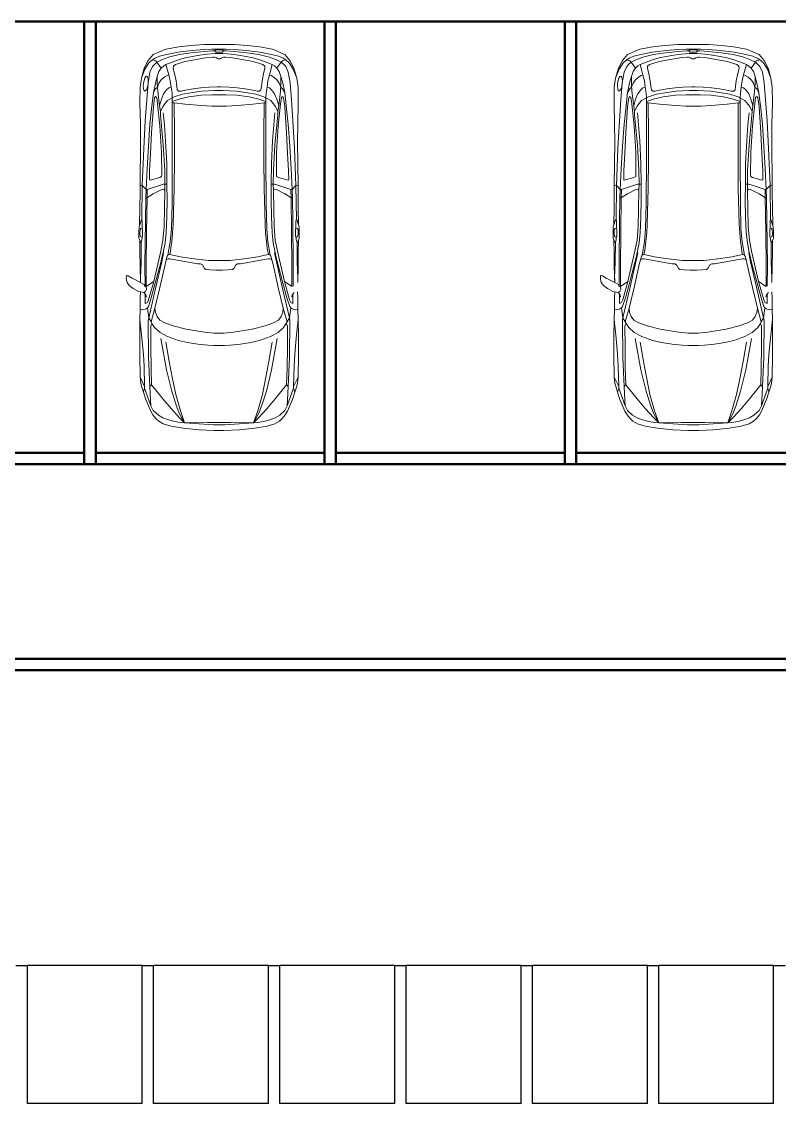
# Model space of a CAD drawing. Header units: millimetres. Extents: x 44692 to 659456, y -26273 to 96111.
# Drawn here: x 262730 to 269330, y 12924 to 22340 of the extents above; entities that cross this region are included whole.
import ezdxf

# ---------------------------------------------------------------- set-up
doc = ezdxf.new("R2010")
doc.units = ezdxf.units.MM
doc.header["$LTSCALE"] = 100
doc.linetypes.add('DASHEDX2', pattern=[3.048, 2.54, -0.508])
doc.layers.add('Area proceso', color=90, linetype='DASHEDX2')
doc.layers.add('Mesas-estantes', color=230, linetype='Continuous')
doc.layers.add('Paredes', color=7, linetype='Continuous', lineweight=50)
doc.layers.add('www.dwgautocad.com', color=7, linetype='Continuous', lineweight=5)

msp = doc.modelspace()

# ---------------------------------------------------------------- linework, layer by layer
at = {"layer": 'Area proceso'}
for p, q in [((262680.051, 14122.436), (262780.051, 14122.436)), ((263780.051, 14122.436), (263880.051, 14122.436)), ((264880.051, 14122.436), (264980.051, 14122.436)), ((265980.051, 14122.436), (266080.051, 14122.436)), ((267080.051, 14122.436), (267180.051, 14122.436)), ((268180.051, 14122.436), (268280.051, 14122.436)), ((269280.051, 14122.436), (269380.051, 14122.436))]:
    msp.add_line(p, q, dxfattribs=at)
at = {"layer": 'Mesas-estantes'}
for p, q in [((263280.051, 14122.436), (262780.051, 14122.436)), ((262780.051, 12923.813), (262780.051, 14122.436)), ((263780.051, 14122.436), (263280.051, 14122.436)), ((263780.051, 12923.813), (263780.051, 14122.436)), ((264380.051, 14122.436), (263880.051, 14122.436)), ((263880.051, 12923.813), (263880.051, 14122.436)), ((264880.051, 14122.436), (264380.051, 14122.436)), ((264880.051, 12923.813), (264880.051, 14122.436)), ((265480.051, 14122.436), (264980.051, 14122.436)), ((264980.051, 12923.813), (264980.051, 14122.436)), ((265980.051, 14122.436), (265480.051, 14122.436)), ((265980.051, 12923.813), (265980.051, 14122.436)), ((266580.051, 14122.436), (266080.051, 14122.436)), ((266080.051, 12923.813), (266080.051, 14122.436)), ((267080.051, 14122.436), (266580.051, 14122.436)), ((267080.051, 12923.813), (267080.051, 14122.436)), ((267680.051, 14122.436), (267180.051, 14122.436)), ((267180.051, 12923.813), (267180.051, 14122.436)), ((268180.051, 14122.436), (267680.051, 14122.436)), ((268180.051, 12923.813), (268180.051, 14122.436)), ((268780.051, 14122.436), (268280.051, 14122.436)), ((268280.051, 12923.813), (268280.051, 14122.436)), ((269280.051, 14122.436), (268780.051, 14122.436)), ((269280.051, 12923.813), (269280.051, 14122.436)), ((263280.051, 12923.813), (262780.051, 12923.813)), ((263780.051, 12923.813), (263280.051, 12923.813)), ((264380.051, 12923.813), (263880.051, 12923.813)), ((264880.051, 12923.813), (264380.051, 12923.813)), ((265480.051, 12923.813), (264980.051, 12923.813)), ((265980.051, 12923.813), (265480.051, 12923.813)), ((266580.051, 12923.813), (266080.051, 12923.813)), ((267080.051, 12923.813), (266580.051, 12923.813)), ((267680.051, 12923.813), (267180.051, 12923.813)), ((268180.051, 12923.813), (267680.051, 12923.813)), ((268780.051, 12923.813), (268280.051, 12923.813)), ((269280.051, 12923.813), (268780.051, 12923.813))]:
    msp.add_line(p, q, dxfattribs=at)
at = {"layer": 'Paredes'}
for p, q in [((256291, 22339.5), (277226, 22339.5)), ((263275.32, 22339.5), (263275.32, 18786.504)), ((263375.32, 22339.5), (263275.32, 22339.5)), ((263275.32, 22339.5), (263275.32, 18586.504)), ((263375.32, 18486.504), (263375.32, 22339.5)), ((263375.32, 18586.504), (263375.32, 22339.5)), ((265367.851, 22339.5), (265367.851, 18786.504)), ((265467.851, 22339.5), (265367.851, 22339.5)), ((265367.851, 22339.5), (265367.851, 18586.504)), ((265467.851, 18486.504), (265467.851, 22339.5)), ((265467.851, 18586.504), (265467.851, 22339.5)), ((267460.382, 22339.5), (267460.382, 18786.504)), ((267560.382, 22339.5), (267460.382, 22339.5)), ((267460.382, 22339.5), (267460.382, 18586.504)), ((267560.382, 18486.504), (267560.382, 22339.5)), ((267560.382, 18586.504), (267560.382, 22339.5)), ((263275.32, 18786.504), (263275.32, 18586.504)), ((265367.851, 18786.504), (265367.851, 18586.504)), ((267460.382, 18786.504), (267460.382, 18586.504)), ((263275.32, 18586.504), (261482.789, 18586.504)), ((263275.32, 18586.504), (263275.32, 18486.504)), ((263575.32, 18586.504), (263375.32, 18586.504)), ((265367.851, 18586.504), (263575.32, 18586.504)), ((265367.851, 18586.504), (265367.851, 18486.504)), ((265667.851, 18586.504), (265467.851, 18586.504)), ((267460.382, 18586.504), (265667.851, 18586.504)), ((267460.382, 18586.504), (267460.382, 18486.504)), ((267760.382, 18586.504), (267560.382, 18586.504)), ((269552.913, 18586.504), (267760.382, 18586.504)), ((261182.789, 18486.504), (263275.32, 18486.504)), ((263275.32, 18486.504), (263375.32, 18486.504)), ((263275.32, 18486.504), (265367.851, 18486.504)), ((265367.851, 18486.504), (265467.851, 18486.504)), ((265367.851, 18486.504), (267460.382, 18486.504)), ((267460.382, 18486.504), (267560.382, 18486.504)), ((267460.382, 18486.504), (269552.913, 18486.504)), ((275015.568, 16794.452), (254920.343, 16794.452)), ((255020.343, 16694.452), (274915.568, 16694.452))]:
    msp.add_line(p, q, dxfattribs=at)
at = {"layer": 'www.dwgautocad.com'}
for p, q in [((263962.181, 20329.737), (263966.915, 20326.032)), ((264937.728, 20329.737), (264932.994, 20326.032)), ((268092.181, 20329.737), (268096.915, 20326.032)), ((269067.728, 20329.737), (269062.994, 20326.032)), ((263760.558, 19745.953), (263763.123, 19835.74)), ((263763.123, 19835.74), (263785.347, 19832.32)), ((263785.347, 19832.32), (263814.411, 19839.161)), ((263814.411, 19839.161), (263825.523, 19847.712)), ((263825.523, 19847.712), (263837.49, 19761.345)), ((265074.386, 19847.712), (265062.419, 19761.345)), ((265085.499, 19839.161), (265074.386, 19847.712)), ((265114.562, 19832.32), (265085.499, 19839.161)), ((265136.787, 19835.74), (265114.562, 19832.32)), ((265139.351, 19745.953), (265136.787, 19835.74)), ((267890.558, 19745.953), (267893.123, 19835.74)), ((267893.123, 19835.74), (267915.347, 19832.32)), ((267915.347, 19832.32), (267944.411, 19839.161)), ((267944.411, 19839.161), (267955.523, 19847.712)), ((267955.523, 19847.712), (267967.49, 19761.345)), ((269204.386, 19847.712), (269192.419, 19761.345)), ((269215.499, 19839.161), (269204.386, 19847.712)), ((269244.562, 19832.32), (269215.499, 19839.161)), ((269266.787, 19835.74), (269244.562, 19832.32)), ((269269.351, 19745.953), (269266.787, 19835.74)), ((263758.849, 19606.567), (263760.558, 19745.953)), ((263837.49, 19761.345), (263857.151, 19727.14)), ((263857.151, 19727.14), (263864.844, 19710.892)), ((263864.844, 19710.892), (263887.923, 19677.543)), ((265035.066, 19710.892), (265011.986, 19677.543)), ((265042.759, 19727.14), (265035.066, 19710.892)), ((265062.419, 19761.345), (265042.759, 19727.14)), ((265141.061, 19606.567), (265139.351, 19745.953)), ((267888.849, 19606.567), (267890.558, 19745.953)), ((267967.49, 19761.345), (267987.151, 19727.14)), ((267987.151, 19727.14), (267994.844, 19710.892)), ((267994.844, 19710.892), (268017.923, 19677.543)), ((269165.066, 19710.892), (269141.986, 19677.543)), ((269172.759, 19727.14), (269165.066, 19710.892)), ((269192.419, 19761.345), (269172.759, 19727.14)), ((269271.061, 19606.567), (269269.351, 19745.953)), ((263758.849, 19432.977), (263758.849, 19606.567)), ((263887.923, 19677.543), (263936.647, 19632.221)), ((263936.647, 19632.221), (264000.757, 19598.016)), ((264000.757, 19598.016), (264097.35, 19564.666)), ((264899.152, 19598.016), (264802.56, 19564.666)), ((264963.262, 19632.221), (264899.152, 19598.016)), ((265011.986, 19677.543), (264963.262, 19632.221)), ((265141.061, 19432.977), (265141.061, 19606.567)), ((267888.849, 19432.977), (267888.849, 19606.567)), ((268017.923, 19677.543), (268066.647, 19632.221)), ((268066.647, 19632.221), (268130.757, 19598.016)), ((268130.757, 19598.016), (268227.35, 19564.666)), ((269029.152, 19598.016), (268932.56, 19564.666)), ((269093.262, 19632.221), (269029.152, 19598.016)), ((269141.986, 19677.543), (269093.262, 19632.221)), ((269271.061, 19432.977), (269271.061, 19606.567)), ((264097.35, 19564.666), (264174.282, 19547.564)), ((264174.282, 19547.564), (264264.89, 19532.172)), ((264264.89, 19532.172), (264352.935, 19523.62)), ((264352.935, 19523.62), (264403.368, 19521.055)), ((264403.368, 19521.055), (264449.955, 19521.055)), ((264496.541, 19521.055), (264449.955, 19521.055)), ((264546.975, 19523.62), (264496.541, 19521.055)), ((264635.019, 19532.172), (264546.975, 19523.62)), ((264725.628, 19547.564), (264635.019, 19532.172)), ((264802.56, 19564.666), (264725.628, 19547.564)), ((268227.35, 19564.666), (268304.282, 19547.564)), ((268304.282, 19547.564), (268394.89, 19532.172)), ((268394.89, 19532.172), (268482.935, 19523.62)), ((268482.935, 19523.62), (268533.368, 19521.055)), ((268533.368, 19521.055), (268579.955, 19521.055)), ((268626.541, 19521.055), (268579.955, 19521.055)), ((268676.975, 19523.62), (268626.541, 19521.055)), ((268765.019, 19532.172), (268676.975, 19523.62)), ((268855.628, 19547.564), (268765.019, 19532.172)), ((268932.56, 19564.666), (268855.628, 19547.564)), ((263762.268, 19244.85), (263758.849, 19432.977)), ((265137.642, 19244.85), (265141.061, 19432.977)), ((267892.268, 19244.85), (267888.849, 19432.977)), ((269267.642, 19244.85), (269271.061, 19432.977)), ((263768.251, 19192.688), (263762.268, 19244.85)), ((265131.658, 19192.688), (265137.642, 19244.85)), ((267898.251, 19192.688), (267892.268, 19244.85)), ((269261.658, 19192.688), (269267.642, 19244.85)), ((263774.235, 19167.034), (263768.251, 19192.688)), ((263790.476, 19113.161), (263774.235, 19167.034)), ((265109.433, 19113.161), (265125.674, 19167.034)), ((265125.674, 19167.034), (265131.658, 19192.688)), ((267904.235, 19167.034), (267898.251, 19192.688)), ((267920.476, 19113.161), (267904.235, 19167.034)), ((269239.433, 19113.161), (269255.674, 19167.034)), ((269255.674, 19167.034), (269261.658, 19192.688)), ((263811.846, 19051.592), (263790.476, 19113.161)), ((263854.586, 18948.978), (263811.846, 19051.592)), ((265045.323, 18948.978), (265088.063, 19051.592)), ((265088.063, 19051.592), (265109.433, 19113.161)), ((267941.846, 19051.592), (267920.476, 19113.161)), ((267984.586, 18948.978), (267941.846, 19051.592)), ((269175.323, 18948.978), (269218.063, 19051.592)), ((269218.063, 19051.592), (269239.433, 19113.161)), ((263873.392, 18917.338), (263854.586, 18948.978)), ((265026.518, 18917.338), (265045.323, 18948.978)), ((268003.392, 18917.338), (267984.586, 18948.978)), ((269156.518, 18917.338), (269175.323, 18948.978)), ((263899.891, 18883.988), (263873.392, 18917.338)), ((263923.825, 18860.9), (263899.891, 18883.988)), ((263964.001, 18839.522), (263923.825, 18860.9)), ((264031.53, 18818.144), (263964.001, 18839.522)), ((264868.379, 18818.144), (264935.909, 18839.522)), ((264935.909, 18839.522), (264976.084, 18860.9)), ((264976.084, 18860.9), (265000.019, 18883.988)), ((265000.019, 18883.988), (265026.518, 18917.338)), ((268029.891, 18883.988), (268003.392, 18917.338)), ((268053.825, 18860.9), (268029.891, 18883.988)), ((268094.001, 18839.522), (268053.825, 18860.9)), ((268161.53, 18818.144), (268094.001, 18839.522)), ((268998.379, 18818.144), (269065.909, 18839.522)), ((269065.909, 18839.522), (269106.084, 18860.9)), ((269106.084, 18860.9), (269130.019, 18883.988)), ((269130.019, 18883.988), (269156.518, 18917.338)), ((264138.38, 18801.041), (264031.53, 18818.144)), ((264272.584, 18786.504), (264138.38, 18801.041)), ((264408.497, 18779.663), (264272.584, 18786.504)), ((264449.955, 18779.663), (264408.497, 18779.663)), ((264449.955, 18779.663), (264491.413, 18779.663)), ((264491.413, 18779.663), (264627.326, 18786.504)), ((264627.326, 18786.504), (264761.529, 18801.041)), ((264761.529, 18801.041), (264868.379, 18818.144)), ((268268.38, 18801.041), (268161.53, 18818.144)), ((268402.584, 18786.504), (268268.38, 18801.041)), ((268538.497, 18779.663), (268402.584, 18786.504)), ((268579.955, 18779.663), (268538.497, 18779.663)), ((268579.955, 18779.663), (268621.413, 18779.663)), ((268621.413, 18779.663), (268757.326, 18786.504)), ((268757.326, 18786.504), (268891.529, 18801.041)), ((268891.529, 18801.041), (268998.379, 18818.144))]:
    msp.add_line(p, q, dxfattribs=at)
for points in [[(263761.887, 20914.189), (263766.505, 21290.788), (263764.658, 21447.864), (263760.964, 21628.964), (263761.887, 21769.409), (263772.971, 21847.023), (263798.832, 21933.877), (263833.007, 22001.327), (263876.417, 22053.994), (263985.405, 22099.268), (264099.012, 22119.173), (264203.382, 22131.184), (264316.988, 22139.5), (264404.733, 22139.5), (264449.955, 22139.5)], [(265138.022, 20914.189), (265133.404, 21290.788), (265135.251, 21447.864), (265138.946, 21628.964), (265138.022, 21769.409), (265126.939, 21847.023), (265101.077, 21933.877), (265066.903, 22001.327), (265023.492, 22053.994), (264914.504, 22099.268), (264800.898, 22119.173), (264696.528, 22131.184), (264582.921, 22139.5), (264495.177, 22139.5), (264449.955, 22139.5)], [(267891.887, 20914.189), (267896.505, 21290.788), (267894.658, 21447.864), (267890.964, 21628.964), (267891.887, 21769.409), (267902.971, 21847.023), (267928.832, 21933.877), (267963.007, 22001.327), (268006.417, 22053.994), (268115.405, 22099.268), (268229.012, 22119.173), (268333.382, 22131.184), (268446.988, 22139.5), (268534.733, 22139.5), (268579.955, 22139.5)], [(269268.022, 20914.189), (269263.404, 21290.788), (269265.251, 21447.864), (269268.946, 21628.964), (269268.022, 21769.409), (269256.939, 21847.023), (269231.077, 21933.877), (269196.903, 22001.327), (269153.492, 22053.994), (269044.504, 22099.268), (268930.898, 22119.173), (268826.528, 22131.184), (268712.921, 22139.5), (268625.177, 22139.5), (268579.955, 22139.5)], [(263772.971, 21847.023), (263803.451, 21926.061), (263839.472, 21979.652), (263869.952, 22006.447), (263893.043, 22021.231), (263931.835, 22037.863), (264006.649, 22056.342), (264094.394, 22072.974), (264215.389, 22087.757), (264319.759, 22096.997), (264387.184, 22098.845), (264449.955, 22098.845)], [(263777.105, 20616.294), (263780.36, 20913.265), (263793.291, 21234.111), (263807.145, 21475.269), (263820.076, 21659.14), (263832.083, 21806.368), (263847.785, 21899.689), (263869.952, 21948.66), (263893.043, 21973.608), (263907.821, 21985.619), (263950.308, 22005.947), (264010.343, 22030.894), (264103.63, 22052.146), (264207.076, 22067.853), (264318.835, 22078.941), (264391.802, 22085.409), (264411.198, 22085.409), (264424.129, 22074.321), (264437.983, 22074.321), (264449.955, 22074.321)], [(263987.253, 21965.792), (264039.899, 21987.968), (264095.317, 22006.447), (264153.506, 22023.079), (264214.465, 22035.091), (264280.967, 22048.95), (264345.621, 22056.342), (264413.045, 22060.962), (264449.955, 22060.962)], [(264411.198, 22085.409), (264420.434, 22095.149), (264449.955, 22095.149)], [(265126.939, 21847.023), (265096.459, 21926.061), (265060.437, 21979.652), (265029.958, 22006.447), (265006.867, 22021.231), (264968.074, 22037.863), (264893.261, 22056.342), (264805.516, 22072.974), (264684.52, 22087.757), (264580.15, 22096.997), (264512.726, 22098.845), (264449.955, 22098.845)], [(264488.711, 22085.409), (264479.475, 22095.149), (264449.955, 22095.149)], [(265122.805, 20616.294), (265119.55, 20913.265), (265106.619, 21234.111), (265092.764, 21475.269), (265079.833, 21659.14), (265067.826, 21806.368), (265052.125, 21899.689), (265029.958, 21948.66), (265006.867, 21973.608), (264992.089, 21985.619), (264949.602, 22005.947), (264889.566, 22030.894), (264796.28, 22052.146), (264692.833, 22067.853), (264581.074, 22078.941), (264508.107, 22085.409), (264488.711, 22085.409), (264475.78, 22074.321), (264461.926, 22074.321), (264449.955, 22074.321)], [(264912.657, 21965.792), (264860.01, 21987.968), (264804.592, 22006.447), (264746.404, 22023.079), (264685.444, 22035.091), (264618.943, 22048.95), (264554.289, 22056.342), (264486.864, 22060.962), (264449.955, 22060.962)], [(267902.971, 21847.023), (267933.451, 21926.061), (267969.472, 21979.652), (267999.952, 22006.447), (268023.043, 22021.231), (268061.835, 22037.863), (268136.649, 22056.342), (268224.394, 22072.974), (268345.389, 22087.757), (268449.759, 22096.997), (268517.184, 22098.845), (268579.955, 22098.845)], [(267907.105, 20616.294), (267910.36, 20913.265), (267923.291, 21234.111), (267937.145, 21475.269), (267950.076, 21659.14), (267962.083, 21806.368), (267977.785, 21899.689), (267999.952, 21948.66), (268023.043, 21973.608), (268037.821, 21985.619), (268080.308, 22005.947), (268140.343, 22030.894), (268233.63, 22052.146), (268337.076, 22067.853), (268448.835, 22078.941), (268521.802, 22085.409), (268541.198, 22085.409), (268554.129, 22074.321), (268567.983, 22074.321), (268579.955, 22074.321)], [(268117.253, 21965.792), (268169.899, 21987.968), (268225.317, 22006.447), (268283.506, 22023.079), (268344.465, 22035.091), (268410.967, 22048.95), (268475.621, 22056.342), (268543.045, 22060.962), (268579.955, 22060.962)], [(268541.198, 22085.409), (268550.434, 22095.149), (268579.955, 22095.149)], [(269256.939, 21847.023), (269226.459, 21926.061), (269190.437, 21979.652), (269159.958, 22006.447), (269136.867, 22021.231), (269098.074, 22037.863), (269023.261, 22056.342), (268935.516, 22072.974), (268814.52, 22087.757), (268710.15, 22096.997), (268642.726, 22098.845), (268579.955, 22098.845)], [(268618.711, 22085.409), (268609.475, 22095.149), (268579.955, 22095.149)], [(269252.805, 20616.294), (269249.55, 20913.265), (269236.619, 21234.111), (269222.764, 21475.269), (269209.833, 21659.14), (269197.826, 21806.368), (269182.125, 21899.689), (269159.958, 21948.66), (269136.867, 21973.608), (269122.089, 21985.619), (269079.602, 22005.947), (269019.566, 22030.894), (268926.28, 22052.146), (268822.833, 22067.853), (268711.074, 22078.941), (268638.107, 22085.409), (268618.711, 22085.409), (268605.78, 22074.321), (268591.926, 22074.321), (268579.955, 22074.321)], [(269042.657, 21965.792), (268990.01, 21987.968), (268934.592, 22006.447), (268876.404, 22023.079), (268815.444, 22035.091), (268748.943, 22048.95), (268684.289, 22056.342), (268616.864, 22060.962), (268579.955, 22060.962)], [(263869.952, 22006.447), (263889.348, 22001.827), (263898.584, 21997.208), (263907.821, 21985.619), (263946.613, 21935.301)], [(263911.515, 21862.415), (263925.37, 21906.658), (263946.613, 21935.301), (263967.856, 21955.629), (263987.253, 21965.792), (264011.267, 21876.166), (264024.198, 21825.348), (264032.51, 21769.909), (264039.899, 21718.166), (264042.67, 21676.471)], [(264449.955, 21770.833), (264437.06, 21770.833), (264363.169, 21769.909), (264292.05, 21763.441), (264222.778, 21755.125), (264156.277, 21743.114), (264118.408, 21734.798), (264097.164, 21735.722), (264085.157, 21746.81), (264081.463, 21775.453), (264074.997, 21824.424), (264059.296, 21898.342), (264050.983, 21932.529), (264051.907, 21951.933), (264069.456, 21966.716), (264098.088, 21974.108), (264152.582, 21991.664), (264234.785, 22007.371), (264300.363, 22019.383), (264350.239, 22026.775), (264395.496, 22031.395), (264411.198, 22030.471), (264426.9, 22023.079), (264426.9, 22023.079), (264441.678, 22015.687), (264449.955, 22015.687)], [(264449.955, 21770.833), (264462.85, 21770.833), (264536.74, 21769.909), (264607.859, 21763.441), (264677.131, 21755.125), (264743.633, 21743.114), (264781.501, 21734.798), (264802.745, 21735.722), (264814.752, 21746.81), (264818.447, 21775.453), (264824.912, 21824.424), (264840.614, 21898.342), (264848.926, 21932.529), (264848.003, 21951.933), (264830.454, 21966.716), (264801.821, 21974.108), (264747.327, 21991.664), (264665.124, 22007.371), (264599.547, 22019.383), (264549.671, 22026.775), (264504.413, 22031.395), (264488.711, 22030.471), (264473.01, 22023.079), (264473.01, 22023.079), (264458.231, 22015.687), (264449.955, 22015.687)], [(264988.394, 21862.415), (264974.54, 21906.658), (264953.296, 21935.301), (264932.053, 21955.629), (264912.657, 21965.792), (264888.642, 21876.166), (264875.712, 21825.348), (264867.399, 21769.909), (264860.01, 21718.166), (264857.239, 21676.471)], [(265029.958, 22006.447), (265010.561, 22001.827), (265001.325, 21997.208), (264992.089, 21985.619), (264953.296, 21935.301)], [(267999.952, 22006.447), (268019.348, 22001.827), (268028.584, 21997.208), (268037.821, 21985.619), (268076.613, 21935.301)], [(268041.515, 21862.415), (268055.37, 21906.658), (268076.613, 21935.301), (268097.856, 21955.629), (268117.253, 21965.792), (268141.267, 21876.166), (268154.198, 21825.348), (268162.51, 21769.909), (268169.899, 21718.166), (268172.67, 21676.471)], [(268579.955, 21770.833), (268567.06, 21770.833), (268493.169, 21769.909), (268422.05, 21763.441), (268352.778, 21755.125), (268286.277, 21743.114), (268248.408, 21734.798), (268227.164, 21735.722), (268215.157, 21746.81), (268211.463, 21775.453), (268204.997, 21824.424), (268189.296, 21898.342), (268180.983, 21932.529), (268181.907, 21951.933), (268199.456, 21966.716), (268228.088, 21974.108), (268282.582, 21991.664), (268364.785, 22007.371), (268430.363, 22019.383), (268480.239, 22026.775), (268525.496, 22031.395), (268541.198, 22030.471), (268556.9, 22023.079), (268556.9, 22023.079), (268571.678, 22015.687), (268579.955, 22015.687)], [(268579.955, 21770.833), (268592.85, 21770.833), (268666.74, 21769.909), (268737.859, 21763.441), (268807.131, 21755.125), (268873.633, 21743.114), (268911.501, 21734.798), (268932.745, 21735.722), (268944.752, 21746.81), (268948.447, 21775.453), (268954.912, 21824.424), (268970.614, 21898.342), (268978.926, 21932.529), (268978.003, 21951.933), (268960.454, 21966.716), (268931.821, 21974.108), (268877.327, 21991.664), (268795.124, 22007.371), (268729.547, 22019.383), (268679.671, 22026.775), (268634.413, 22031.395), (268618.711, 22030.471), (268603.01, 22023.079), (268603.01, 22023.079), (268588.231, 22015.687), (268579.955, 22015.687)], [(269118.394, 21862.415), (269104.54, 21906.658), (269083.296, 21935.301), (269062.053, 21955.629), (269042.657, 21965.792), (269018.642, 21876.166), (269005.712, 21825.348), (268997.399, 21769.909), (268990.01, 21718.166), (268987.239, 21676.471)], [(269159.958, 22006.447), (269140.561, 22001.827), (269131.325, 21997.208), (269122.089, 21985.619), (269083.296, 21935.301)], [(263811.63, 20799.117), (263813.61, 20879.078), (263822.847, 21057.631), (263833.93, 21255.362), (263846.861, 21447.549), (263861.639, 21579.678), (263878.264, 21722.895), (263898.584, 21815.292), (263911.515, 21862.415), (263911.515, 21796.813), (263915.21, 21733.058), (263930.911, 21605.549), (263938.3, 21558.202)], [(263913.06, 21770.16), (263925.37, 21804.096), (263943.842, 21830.892), (263972.475, 21854.915), (263996.489, 21869.699), (264011.267, 21876.166)], [(264986.85, 21770.16), (264974.54, 21804.096), (264956.067, 21830.892), (264927.435, 21854.915), (264903.42, 21869.699), (264888.642, 21876.166)], [(265088.28, 20799.117), (265086.299, 20879.078), (265077.063, 21057.631), (265065.979, 21255.362), (265053.048, 21447.549), (265038.27, 21579.678), (265021.645, 21722.895), (265001.325, 21815.292), (264988.394, 21862.415), (264988.394, 21796.813), (264984.7, 21733.058), (264968.998, 21605.549), (264961.609, 21558.202)], [(267941.63, 20799.117), (267943.61, 20879.078), (267952.847, 21057.631), (267963.93, 21255.362), (267976.861, 21447.549), (267991.639, 21579.678), (268008.264, 21722.895), (268028.584, 21815.292), (268041.515, 21862.415), (268041.515, 21796.813), (268045.21, 21733.058), (268060.911, 21605.549), (268068.3, 21558.202)], [(268043.06, 21770.16), (268055.37, 21804.096), (268073.842, 21830.892), (268102.475, 21854.915), (268126.489, 21869.699), (268141.267, 21876.166)], [(269116.85, 21770.16), (269104.54, 21804.096), (269086.067, 21830.892), (269057.435, 21854.915), (269033.42, 21869.699), (269018.642, 21876.166)], [(269218.28, 20799.117), (269216.299, 20879.078), (269207.063, 21057.631), (269195.979, 21255.362), (269183.048, 21447.549), (269168.27, 21579.678), (269151.645, 21722.895), (269131.325, 21815.292), (269118.394, 21862.415), (269118.394, 21796.813), (269114.7, 21733.058), (269098.998, 21605.549), (269091.609, 21558.202)], [(263878.264, 21722.895), (263878.264, 21722.895), (263896.737, 21754.31), (263913.06, 21770.16)], [(263930.911, 21605.549), (263947.537, 21664.576), (263966.933, 21711.699), (263992.794, 21745.886), (264012.191, 21762.517), (264032.51, 21769.909)], [(264968.998, 21605.549), (264952.373, 21664.576), (264932.977, 21711.699), (264907.115, 21745.886), (264887.719, 21762.517), (264867.399, 21769.909)], [(265021.645, 21722.895), (265021.645, 21722.895), (265003.172, 21754.31), (264986.85, 21770.16)], [(268008.264, 21722.895), (268008.264, 21722.895), (268026.737, 21754.31), (268043.06, 21770.16)], [(268060.911, 21605.549), (268077.537, 21664.576), (268096.933, 21711.699), (268122.794, 21745.886), (268142.191, 21762.517), (268162.51, 21769.909)], [(269098.998, 21605.549), (269082.373, 21664.576), (269062.977, 21711.699), (269037.115, 21745.886), (269017.719, 21762.517), (268997.399, 21769.909)], [(269151.645, 21722.895), (269151.645, 21722.895), (269133.172, 21754.31), (269116.85, 21770.16)], [(263843.817, 20962.871), (263849.129, 20960.051), (263932.759, 20983.713), (263948.46, 20990.181), (263951.231, 21007.736), (263949.384, 21199), (263934.606, 21431.842), (263914.286, 21624.953), (263906.897, 21678.544), (263895.813, 21686.859), (263887.501, 21676.696), (263877.341, 21599.082), (263862.563, 21375.479), (263853.327, 21192.532), (263845.014, 21043.771), (263843.817, 20962.871)], [(263976.959, 20869.339), (263978.016, 20925.277), (263977.093, 21045.394), (263964.162, 21267.149), (263939.224, 21525.862), (263938.3, 21558.202), (263958.62, 21600.704), (264000.183, 21652.447), (264042.67, 21676.471)], [(264004.724, 20306.022), (264024.198, 20422.633), (264034.358, 20535.359), (264039.899, 20752.493), (264042.67, 21146.108), (264042.67, 21633.968), (264042.67, 21676.471)], [(264449.955, 21741.374), (264413.045, 21741.374), (264297.592, 21733.982), (264203.382, 21721.047), (264130.415, 21707.187), (264059.296, 21684.088), (264042.67, 21676.471)], [(264042.67, 21644.357), (264111.943, 21668.38), (264187.68, 21684.088), (264295.745, 21698.871), (264389.031, 21703.491), (264449.955, 21703.491)], [(264449.955, 21741.374), (264486.864, 21741.374), (264602.318, 21733.982), (264696.528, 21721.047), (264769.494, 21707.187), (264840.614, 21684.088), (264857.239, 21676.471)], [(264857.239, 21644.357), (264787.967, 21668.38), (264712.229, 21684.088), (264604.165, 21698.871), (264510.878, 21703.491), (264449.955, 21703.491)], [(264895.185, 20306.022), (264875.712, 20422.633), (264865.552, 20535.359), (264860.01, 20752.493), (264857.239, 21146.108), (264857.239, 21633.968), (264857.239, 21676.471)], [(264922.95, 20869.339), (264921.893, 20925.277), (264922.817, 21045.394), (264935.747, 21267.149), (264960.685, 21525.862), (264961.609, 21558.202), (264941.289, 21600.704), (264899.726, 21652.447), (264857.239, 21676.471)], [(265056.092, 20962.871), (265050.78, 20960.051), (264967.151, 20983.713), (264951.449, 20990.181), (264948.678, 21007.736), (264950.525, 21199), (264965.304, 21431.842), (264985.623, 21624.953), (264993.012, 21678.544), (265004.096, 21686.859), (265012.409, 21676.696), (265022.569, 21599.082), (265037.347, 21375.479), (265046.583, 21192.532), (265054.896, 21043.771), (265056.092, 20962.871)], [(267973.817, 20962.871), (267979.129, 20960.051), (268062.759, 20983.713), (268078.46, 20990.181), (268081.231, 21007.736), (268079.384, 21199), (268064.606, 21431.842), (268044.286, 21624.953), (268036.897, 21678.544), (268025.813, 21686.859), (268017.501, 21676.696), (268007.341, 21599.082), (267992.563, 21375.479), (267983.327, 21192.532), (267975.014, 21043.771), (267973.817, 20962.871)], [(268106.959, 20869.339), (268108.016, 20925.277), (268107.093, 21045.394), (268094.162, 21267.149), (268069.224, 21525.862), (268068.3, 21558.202), (268088.62, 21600.704), (268130.183, 21652.447), (268172.67, 21676.471)], [(268134.724, 20306.022), (268154.198, 20422.633), (268164.358, 20535.359), (268169.899, 20752.493), (268172.67, 21146.108), (268172.67, 21633.968), (268172.67, 21676.471)], [(268579.955, 21741.374), (268543.045, 21741.374), (268427.592, 21733.982), (268333.382, 21721.047), (268260.415, 21707.187), (268189.296, 21684.088), (268172.67, 21676.471)], [(268172.67, 21644.357), (268241.943, 21668.38), (268317.68, 21684.088), (268425.745, 21698.871), (268519.031, 21703.491), (268579.955, 21703.491)], [(268579.955, 21741.374), (268616.864, 21741.374), (268732.318, 21733.982), (268826.528, 21721.047), (268899.494, 21707.187), (268970.614, 21684.088), (268987.239, 21676.471)], [(268987.239, 21644.357), (268917.967, 21668.38), (268842.229, 21684.088), (268734.165, 21698.871), (268640.878, 21703.491), (268579.955, 21703.491)], [(269025.185, 20306.022), (269005.712, 20422.633), (268995.552, 20535.359), (268990.01, 20752.493), (268987.239, 21146.108), (268987.239, 21633.968), (268987.239, 21676.471)], [(269052.95, 20869.339), (269051.893, 20925.277), (269052.817, 21045.394), (269065.747, 21267.149), (269090.685, 21525.862), (269091.609, 21558.202), (269071.289, 21600.704), (269029.726, 21652.447), (268987.239, 21676.471)], [(269186.092, 20962.871), (269180.78, 20960.051), (269097.151, 20983.713), (269081.449, 20990.181), (269078.678, 21007.736), (269080.525, 21199), (269095.304, 21431.842), (269115.623, 21624.953), (269123.012, 21678.544), (269134.096, 21686.859), (269142.409, 21676.696), (269152.569, 21599.082), (269167.347, 21375.479), (269176.583, 21192.532), (269184.896, 21043.771), (269186.092, 20962.871)], [(264057.448, 21632.12), (264060.219, 21369.71), (264060.219, 21140.564), (264057.448, 20887.394), (264052.83, 20683.195), (264049.136, 20570.47), (264044.518, 20502.096), (264037.129, 20425.405), (264029.74, 20368.119), (264025.474, 20338.549), (264019.978, 20312.925)], [(264042.67, 21633.968), (264057.448, 21632.12), (264155.353, 21621.257), (264293.897, 21609.245), (264385.337, 21604.626), (264449.955, 21604.626)], [(264857.239, 21633.968), (264842.461, 21632.12), (264744.556, 21621.257), (264606.012, 21609.245), (264514.573, 21604.626), (264449.955, 21604.626)], [(264842.461, 21632.12), (264839.69, 21369.71), (264839.69, 21140.564), (264842.461, 20887.394), (264847.079, 20683.195), (264850.774, 20570.47), (264855.392, 20502.096), (264862.781, 20425.405), (264870.17, 20368.119), (264874.436, 20338.549), (264879.931, 20312.925)], [(268187.448, 21632.12), (268190.219, 21369.71), (268190.219, 21140.564), (268187.448, 20887.394), (268182.83, 20683.195), (268179.136, 20570.47), (268174.518, 20502.096), (268167.129, 20425.405), (268159.74, 20368.119), (268155.474, 20338.549), (268149.978, 20312.925)], [(268172.67, 21633.968), (268187.448, 21632.12), (268285.353, 21621.257), (268423.897, 21609.245), (268515.337, 21604.626), (268579.955, 21604.626)], [(268987.239, 21633.968), (268972.461, 21632.12), (268874.556, 21621.257), (268736.012, 21609.245), (268644.573, 21604.626), (268579.955, 21604.626)], [(268972.461, 21632.12), (268969.69, 21369.71), (268969.69, 21140.564), (268972.461, 20887.394), (268977.079, 20683.195), (268980.774, 20570.47), (268985.392, 20502.096), (268992.781, 20425.405), (269000.17, 20368.119), (269004.436, 20338.549), (269009.931, 20312.925)], [(263995.565, 20924.353), (263994.642, 21104.529), (263983.558, 21303.184), (263973.398, 21439.932), (263963.238, 21544.342)], [(264904.344, 20924.353), (264905.268, 21104.529), (264916.351, 21303.184), (264926.511, 21439.932), (264936.671, 21544.342)], [(268125.565, 20924.353), (268124.642, 21104.529), (268113.558, 21303.184), (268103.398, 21439.932), (268093.238, 21544.342)], [(269034.344, 20924.353), (269035.268, 21104.529), (269046.351, 21303.184), (269056.511, 21439.932), (269066.671, 21544.342)], [(263758.076, 20569.487), (263760.264, 20718.023), (263761.56, 20851.501), (263761.887, 20914.189)], [(263761.887, 20914.189), (263770.2, 20916.961), (263780.36, 20913.265), (263813.61, 20879.078), (263824.694, 20879.078), (263938.3, 20916.037), (263966.782, 20925.046), (263978.016, 20925.277), (263995.565, 20924.353)], [(263962.181, 20329.737), (263978.94, 20414.318), (263988.176, 20503.02), (263993.718, 20639.768), (263997.413, 20783.909), (263995.565, 20924.353)], [(264937.728, 20329.737), (264920.969, 20414.318), (264911.733, 20503.02), (264906.191, 20639.768), (264902.497, 20783.909), (264904.344, 20924.353)], [(265138.022, 20914.189), (265129.709, 20916.961), (265119.55, 20913.265), (265086.299, 20879.078), (265075.215, 20879.078), (264961.609, 20916.037), (264933.127, 20925.046), (264921.893, 20925.277), (264904.344, 20924.353)], [(265141.833, 20569.487), (265139.645, 20718.023), (265138.35, 20851.501), (265138.022, 20914.189)], [(267888.076, 20569.487), (267890.264, 20718.023), (267891.56, 20851.501), (267891.887, 20914.189)], [(267891.887, 20914.189), (267900.2, 20916.961), (267910.36, 20913.265), (267943.61, 20879.078), (267954.694, 20879.078), (268068.3, 20916.037), (268096.782, 20925.046), (268108.016, 20925.277), (268125.565, 20924.353)], [(268092.181, 20329.737), (268108.94, 20414.318), (268118.176, 20503.02), (268123.718, 20639.768), (268127.413, 20783.909), (268125.565, 20924.353)], [(269067.728, 20329.737), (269050.969, 20414.318), (269041.733, 20503.02), (269036.191, 20639.768), (269032.497, 20783.909), (269034.344, 20924.353)], [(269268.022, 20914.189), (269259.709, 20916.961), (269249.55, 20913.265), (269216.299, 20879.078), (269205.215, 20879.078), (269091.609, 20916.037), (269063.127, 20925.046), (269051.893, 20925.277), (269034.344, 20924.353)], [(269271.833, 20569.487), (269269.645, 20718.023), (269268.35, 20851.501), (269268.022, 20914.189)], [(263805.735, 20036.96), (263804.241, 20213.315), (263807.935, 20611.55), (263811.63, 20799.117), (263876.284, 20840.696), (263950.174, 20878.579), (263969.57, 20881.351), (263976.959, 20869.339), (263970.494, 20556.111), (263960.334, 20435.994), (263941.861, 20340.824), (263880.902, 20078.415), (263836.568, 19917.643), (263825.484, 19894.543), (263807.012, 19886.228)], [(263822.367, 20806.022), (263824.694, 20879.078)], [(265094.175, 20036.96), (265095.669, 20213.315), (265091.974, 20611.55), (265088.28, 20799.117), (265023.626, 20840.696), (264949.735, 20878.579), (264930.339, 20881.351), (264922.95, 20869.339), (264929.416, 20556.111), (264939.575, 20435.994), (264958.048, 20340.824), (265019.008, 20078.415), (265063.342, 19917.643), (265074.425, 19894.543), (265092.898, 19886.228)], [(265077.542, 20806.022), (265075.215, 20879.078)], [(267935.735, 20036.96), (267934.241, 20213.315), (267937.935, 20611.55), (267941.63, 20799.117), (268006.284, 20840.696), (268080.174, 20878.579), (268099.57, 20881.351), (268106.959, 20869.339), (268100.494, 20556.111), (268090.334, 20435.994), (268071.861, 20340.824), (268010.902, 20078.415), (267966.568, 19917.643), (267955.484, 19894.543), (267937.012, 19886.228)], [(267952.367, 20806.022), (267954.694, 20879.078)], [(269224.175, 20036.96), (269225.669, 20213.315), (269221.974, 20611.55), (269218.28, 20799.117), (269153.626, 20840.696), (269079.735, 20878.579), (269060.339, 20881.351), (269052.95, 20869.339), (269059.416, 20556.111), (269069.575, 20435.994), (269088.048, 20340.824), (269149.008, 20078.415), (269193.342, 19917.643), (269204.425, 19894.543), (269222.898, 19886.228)], [(269207.542, 20806.022), (269205.215, 20879.078)], [(263816.248, 20034.988), (263816.248, 20215.163), (263819.019, 20509.912), (263822.367, 20806.022)], [(265083.662, 20034.988), (265083.662, 20215.163), (265080.891, 20509.912), (265077.542, 20806.022)], [(267946.248, 20034.988), (267946.248, 20215.163), (267949.019, 20509.912), (267952.367, 20806.022)], [(269213.662, 20034.988), (269213.662, 20215.163), (269210.891, 20509.912), (269207.542, 20806.022)], [(263779.048, 20464.673), (263777.752, 20441.994), (263771.275, 20415.428), (263764.151, 20423.204), (263751.844, 20454.953), (263751.196, 20506.142), (263753.14, 20554.09), (263764.151, 20588.432), (263769.98, 20609.166), (263777.105, 20616.294), (263780.343, 20602.039), (263780.343, 20541.779), (263769.332, 20538.539), (263762.207, 20528.82), (263760.912, 20494.479), (263763.503, 20468.56), (263771.275, 20465.321), (263779.048, 20464.673)], [(263779.048, 20464.673), (263783.582, 20472.448), (263783.582, 20502.254), (263783.582, 20532.06), (263780.343, 20541.779)], [(265120.861, 20464.673), (265116.328, 20472.448), (265116.328, 20502.254), (265116.328, 20532.06), (265119.566, 20541.779)], [(265120.861, 20464.673), (265122.157, 20441.994), (265128.634, 20415.428), (265135.759, 20423.204), (265148.065, 20454.953), (265148.713, 20506.142), (265146.77, 20554.09), (265135.759, 20588.432), (265129.929, 20609.166), (265122.805, 20616.294), (265119.566, 20602.039), (265119.566, 20541.779), (265130.577, 20538.539), (265137.702, 20528.82), (265138.997, 20494.479), (265136.407, 20468.56), (265128.634, 20465.321), (265120.861, 20464.673)], [(267909.048, 20464.673), (267907.752, 20441.994), (267901.275, 20415.428), (267894.151, 20423.204), (267881.844, 20454.953), (267881.196, 20506.142), (267883.14, 20554.09), (267894.151, 20588.432), (267899.98, 20609.166), (267907.105, 20616.294), (267910.343, 20602.039), (267910.343, 20541.779), (267899.332, 20538.539), (267892.207, 20528.82), (267890.912, 20494.479), (267893.503, 20468.56), (267901.275, 20465.321), (267909.048, 20464.673)], [(267909.048, 20464.673), (267913.582, 20472.448), (267913.582, 20502.254), (267913.582, 20532.06), (267910.343, 20541.779)], [(269250.861, 20464.673), (269246.328, 20472.448), (269246.328, 20502.254), (269246.328, 20532.06), (269249.566, 20541.779)], [(269250.861, 20464.673), (269252.157, 20441.994), (269258.634, 20415.428), (269265.759, 20423.204), (269278.065, 20454.953), (269278.713, 20506.142), (269276.77, 20554.09), (269265.759, 20588.432), (269259.929, 20609.166), (269252.805, 20616.294), (269249.566, 20602.039), (269249.566, 20541.779), (269260.577, 20538.539), (269267.702, 20528.82), (269268.997, 20494.479), (269266.407, 20468.56), (269258.634, 20465.321), (269250.861, 20464.673)], [(263765.448, 20069.175), (263761.56, 20208.083), (263760.264, 20336.378), (263759.156, 20436.089)], [(265134.461, 20069.175), (265138.35, 20208.083), (265139.645, 20336.378), (265140.753, 20436.089)], [(267895.448, 20069.175), (267891.56, 20208.083), (267890.264, 20336.378), (267889.156, 20436.089)], [(269264.461, 20069.175), (269268.35, 20208.083), (269269.645, 20336.378), (269270.753, 20436.089)], [(263771.275, 20415.428), (263769.98, 20249.552), (263764.798, 20107.65), (263765.448, 20069.175)], [(265128.634, 20415.428), (265129.929, 20249.552), (265135.111, 20107.65), (265134.461, 20069.175)], [(267901.275, 20415.428), (267899.98, 20249.552), (267894.798, 20107.65), (267895.448, 20069.175)], [(269258.634, 20415.428), (269259.929, 20249.552), (269265.111, 20107.65), (269264.461, 20069.175)], [(263825.523, 19847.712), (263834.72, 19859.432), (263858.735, 19936.122), (263893.833, 20062.707), (263939.09, 20229.947), (263957.563, 20310.333), (263962.181, 20329.737), (263962.181, 20329.737)], [(263837.49, 19761.345), (263896.604, 20017.432), (263950.174, 20248.427), (263966.915, 20326.032)], [(263857.151, 19727.14), (263891.062, 19844.649), (263934.472, 20024.824), (263979.516, 20224.604), (263989.51, 20265.683), (263999.126, 20298.321), (264006.515, 20308.485), (264019.978, 20312.925), (264048.079, 20305.713), (264113.656, 20293.702), (264211.561, 20277.07), (264354.723, 20259.514), (264430.461, 20259.514), (264449.955, 20259.514)], [(264449.955, 20177.28), (264423.072, 20177.28), (264370.425, 20178.204), (264333.48, 20181.9), (264322.396, 20191.14), (264304.847, 20222.555), (264288.222, 20229.947), (264264.208, 20232.719), (264021.293, 20275.222), (264007.439, 20274.298), (263989.51, 20265.683)], [(265042.759, 19727.14), (265008.848, 19844.649), (264965.437, 20024.824), (264920.393, 20224.604), (264910.399, 20265.683), (264900.783, 20298.321), (264893.394, 20308.485), (264879.931, 20312.925), (264851.831, 20305.713), (264786.253, 20293.702), (264688.349, 20277.07), (264545.186, 20259.514), (264469.449, 20259.514), (264449.955, 20259.514)], [(264449.955, 20177.28), (264476.838, 20177.28), (264529.484, 20178.204), (264566.43, 20181.9), (264577.513, 20191.14), (264595.062, 20222.555), (264611.687, 20229.947), (264635.702, 20232.719), (264878.616, 20275.222), (264892.47, 20274.298), (264910.399, 20265.683)], [(265062.419, 19761.345), (265003.306, 20017.432), (264949.735, 20248.427), (264932.994, 20326.032)], [(265074.386, 19847.712), (265065.189, 19859.432), (265041.175, 19936.122), (265006.077, 20062.707), (264960.819, 20229.947), (264942.346, 20310.333), (264937.728, 20329.737), (264937.728, 20329.737)], [(267955.523, 19847.712), (267964.72, 19859.432), (267988.735, 19936.122), (268023.833, 20062.707), (268069.09, 20229.947), (268087.563, 20310.333), (268092.181, 20329.737), (268092.181, 20329.737)], [(267967.49, 19761.345), (268026.604, 20017.432), (268080.174, 20248.427), (268096.915, 20326.032)], [(267987.151, 19727.14), (268021.062, 19844.649), (268064.472, 20024.824), (268109.516, 20224.604), (268119.51, 20265.683), (268129.126, 20298.321), (268136.515, 20308.485), (268149.978, 20312.925), (268178.079, 20305.713), (268243.656, 20293.702), (268341.561, 20277.07), (268484.723, 20259.514), (268560.461, 20259.514), (268579.955, 20259.514)], [(268579.955, 20177.28), (268553.072, 20177.28), (268500.425, 20178.204), (268463.48, 20181.9), (268452.396, 20191.14), (268434.847, 20222.555), (268418.222, 20229.947), (268394.208, 20232.719), (268151.293, 20275.222), (268137.439, 20274.298), (268119.51, 20265.683)], [(269172.759, 19727.14), (269138.848, 19844.649), (269095.437, 20024.824), (269050.393, 20224.604), (269040.399, 20265.683), (269030.783, 20298.321), (269023.394, 20308.485), (269009.931, 20312.925), (268981.831, 20305.713), (268916.253, 20293.702), (268818.349, 20277.07), (268675.186, 20259.514), (268599.449, 20259.514), (268579.955, 20259.514)], [(268579.955, 20177.28), (268606.838, 20177.28), (268659.484, 20178.204), (268696.43, 20181.9), (268707.513, 20191.14), (268725.062, 20222.555), (268741.687, 20229.947), (268765.702, 20232.719), (269008.616, 20275.222), (269022.47, 20274.298), (269040.399, 20265.683)], [(269192.419, 19761.345), (269133.306, 20017.432), (269079.735, 20248.427), (269062.994, 20326.032)], [(269204.386, 19847.712), (269195.189, 19859.432), (269171.175, 19936.122), (269136.077, 20062.707), (269090.819, 20229.947), (269072.346, 20310.333), (269067.728, 20329.737), (269067.728, 20329.737)], [(263816.248, 20034.988), (263819.019, 20009.117), (263809.782, 19991.561), (263795.004, 19981.397), (263748.823, 19991.561), (263701.718, 20015.584), (263667.544, 20043.304), (263649.071, 20070.099), (263640.758, 20099.666), (263642.606, 20123.69), (263642.606, 20123.69), (263649.071, 20130.158), (263658.307, 20128.31), (263692.482, 20107.982), (263765.448, 20069.175), (263798.699, 20050.696), (263801.47, 20037.76), (263816.248, 20034.988)], [(263816.248, 20034.988), (263880.902, 20078.415)], [(265083.662, 20034.988), (265019.008, 20078.415)], [(267946.248, 20034.988), (267949.019, 20009.117), (267939.782, 19991.561), (267925.004, 19981.397), (267878.823, 19991.561), (267831.718, 20015.584), (267797.544, 20043.304), (267779.071, 20070.099), (267770.758, 20099.666), (267772.606, 20123.69), (267772.606, 20123.69), (267779.071, 20130.158), (267788.307, 20128.31), (267822.482, 20107.982), (267895.448, 20069.175), (267928.699, 20050.696), (267931.47, 20037.76), (267946.248, 20034.988)], [(267946.248, 20034.988), (268010.902, 20078.415)], [(269213.662, 20034.988), (269149.008, 20078.415)], [(263763.123, 19835.74), (263763.403, 19935.558), (263765.774, 19987.83)], [(263817.171, 19939.818), (263812.553, 19961.994), (263795.004, 19981.397)], [(263807.012, 19886.228), (263806.311, 19968.895)], [(265082.738, 19939.818), (265087.356, 19961.994), (265104.905, 19981.397)], [(265092.898, 19886.228), (265093.598, 19968.895)], [(265136.787, 19835.74), (265136.506, 19935.558), (265134.135, 19987.83)], [(267893.123, 19835.74), (267893.403, 19935.558), (267895.774, 19987.83)], [(267947.171, 19939.818), (267942.553, 19961.994), (267925.004, 19981.397)], [(267937.012, 19886.228), (267936.311, 19968.895)], [(269212.738, 19939.818), (269217.356, 19961.994), (269234.905, 19981.397)], [(269222.898, 19886.228), (269223.598, 19968.895)], [(269266.787, 19835.74), (269266.506, 19935.558), (269264.135, 19987.83)], [(264449.955, 19628.438), (264405.523, 19628.438), (264324.244, 19635.83), (264162.609, 19662.625), (264049.926, 19692.192), (263976.036, 19718.988), (263933.549, 19742.087), (263910.458, 19771.654), (263895.68, 19807.689), (263891.062, 19844.649)], [(264449.955, 19628.438), (264494.387, 19628.438), (264575.666, 19635.83), (264737.301, 19662.625), (264849.984, 19692.192), (264923.874, 19718.988), (264966.361, 19742.087), (264989.451, 19771.654), (265004.229, 19807.689), (265008.848, 19844.649)], [(268579.955, 19628.438), (268535.523, 19628.438), (268454.244, 19635.83), (268292.609, 19662.625), (268179.926, 19692.192), (268106.036, 19718.988), (268063.549, 19742.087), (268040.458, 19771.654), (268025.68, 19807.689), (268021.062, 19844.649)], [(268579.955, 19628.438), (268624.387, 19628.438), (268705.666, 19635.83), (268867.301, 19662.625), (268979.984, 19692.192), (269053.874, 19718.988), (269096.361, 19742.087), (269119.451, 19771.654), (269134.229, 19807.689), (269138.848, 19844.649)], [(263800.734, 19163.614), (263796.46, 19339.769), (263790.476, 19441.529), (263777.654, 19584.334), (263760.558, 19745.953)], [(263837.49, 19761.345), (263833.216, 19739.967), (263835.781, 19415.02), (263846.893, 19162.759), (263861.425, 19177.296), (263858.005, 19323.522), (263855.441, 19507.373), (263854.586, 19690.369), (263864.844, 19710.892)], [(265062.419, 19761.345), (265066.693, 19739.967), (265064.129, 19415.02), (265053.016, 19162.759), (265038.485, 19177.296), (265041.904, 19323.522), (265044.468, 19507.373), (265045.323, 19690.369), (265035.066, 19710.892)], [(265099.176, 19163.614), (265103.45, 19339.769), (265109.433, 19441.529), (265122.255, 19584.334), (265139.351, 19745.953)], [(267930.734, 19163.614), (267926.46, 19339.769), (267920.476, 19441.529), (267907.654, 19584.334), (267890.558, 19745.953)], [(267967.49, 19761.345), (267963.216, 19739.967), (267965.781, 19415.02), (267976.893, 19162.759), (267991.425, 19177.296), (267988.005, 19323.522), (267985.441, 19507.373), (267984.586, 19690.369), (267994.844, 19710.892)], [(269192.419, 19761.345), (269196.693, 19739.967), (269194.129, 19415.02), (269183.016, 19162.759), (269168.485, 19177.296), (269171.904, 19323.522), (269174.468, 19507.373), (269175.323, 19690.369), (269165.066, 19710.892)], [(269229.176, 19163.614), (269233.45, 19339.769), (269239.433, 19441.529), (269252.255, 19584.334), (269269.351, 19745.953)], [(263942.631, 19580.059), (263992.209, 19309.84), (264038.368, 19122.568), (264079.399, 18992.589), (264105.898, 18925.889), (264149.492, 18847.218), (264112.736, 18953.253), (264072.56, 19095.204), (264045.207, 19229.458), (264016.143, 19381.67), (263986.225, 19548.419)], [(264957.279, 19580.059), (264907.7, 19309.84), (264861.541, 19122.568), (264820.511, 18992.589), (264794.012, 18925.889), (264750.417, 18847.218), (264787.173, 18953.253), (264827.349, 19095.204), (264854.703, 19229.458), (264883.766, 19381.67), (264913.684, 19548.419)], [(268072.631, 19580.059), (268122.209, 19309.84), (268168.368, 19122.568), (268209.399, 18992.589), (268235.898, 18925.889), (268279.492, 18847.218), (268242.736, 18953.253), (268202.56, 19095.204), (268175.207, 19229.458), (268146.143, 19381.67), (268116.225, 19548.419)], [(269087.279, 19580.059), (269037.7, 19309.84), (268991.541, 19122.568), (268950.511, 18992.589), (268924.012, 18925.889), (268880.417, 18847.218), (268917.173, 18953.253), (268957.349, 19095.204), (268984.703, 19229.458), (269013.766, 19381.67), (269043.684, 19548.419)], [(263856.296, 18995.154), (263800.734, 19149.077), (263800.734, 19163.614), (263762.268, 19244.85)], [(265043.614, 18995.154), (265099.176, 19149.077), (265099.176, 19163.614), (265137.642, 19244.85)], [(267986.296, 18995.154), (267930.734, 19149.077), (267930.734, 19163.614), (267892.268, 19244.85)], [(269173.614, 18995.154), (269229.176, 19149.077), (269229.176, 19163.614), (269267.642, 19244.85)], [(263790.476, 19113.161), (263800.734, 19149.077)], [(263846.893, 19162.759), (263852.877, 19044.752), (263856.296, 18995.154), (263876.811, 18955.819), (263921.261, 18913.063), (263961.436, 18891.684), (264008.45, 18872.872), (264063.157, 18858.335), (264113.591, 18849.783), (264149.492, 18847.218)], [(264149.492, 18847.218), (264103.333, 18893.395), (264034.094, 18968.646), (263960.581, 19056.723), (263861.425, 19177.296)], [(264750.417, 18847.218), (264796.576, 18893.395), (264865.815, 18968.646), (264939.328, 19056.723), (265038.485, 19177.296)], [(265053.016, 19162.759), (265047.033, 19044.752), (265043.614, 18995.154), (265023.098, 18955.819), (264978.649, 18913.063), (264938.473, 18891.684), (264891.459, 18872.872), (264836.752, 18858.335), (264786.319, 18849.783), (264750.417, 18847.218)], [(265109.433, 19113.161), (265099.176, 19149.077)], [(267920.476, 19113.161), (267930.734, 19149.077)], [(267976.893, 19162.759), (267982.877, 19044.752), (267986.296, 18995.154), (268006.811, 18955.819), (268051.261, 18913.063), (268091.436, 18891.684), (268138.45, 18872.872), (268193.157, 18858.335), (268243.591, 18849.783), (268279.492, 18847.218)], [(268279.492, 18847.218), (268233.333, 18893.395), (268164.094, 18968.646), (268090.581, 19056.723), (267991.425, 19177.296)], [(268880.417, 18847.218), (268926.576, 18893.395), (268995.815, 18968.646), (269069.328, 19056.723), (269168.485, 19177.296)], [(269183.016, 19162.759), (269177.033, 19044.752), (269173.614, 18995.154), (269153.098, 18955.819), (269108.649, 18913.063), (269068.473, 18891.684), (269021.459, 18872.872), (268966.752, 18858.335), (268916.319, 18849.783), (268880.417, 18847.218)], [(269239.433, 19113.161), (269229.176, 19149.077)], [(264149.492, 18847.218), (264240.956, 18853.204), (264347.806, 18848.928), (264449.955, 18848.928)], [(264149.492, 18847.218), (264276.003, 18837.812), (264400.804, 18830.116), (264449.955, 18830.116)], [(264750.417, 18847.218), (264658.953, 18853.204), (264552.103, 18848.928), (264449.955, 18848.928)], [(264750.417, 18847.218), (264623.907, 18837.812), (264499.106, 18830.116), (264449.955, 18830.116)], [(268279.492, 18847.218), (268370.956, 18853.204), (268477.806, 18848.928), (268579.955, 18848.928)], [(268279.492, 18847.218), (268406.003, 18837.812), (268530.804, 18830.116), (268579.955, 18830.116)], [(268880.417, 18847.218), (268788.953, 18853.204), (268682.103, 18848.928), (268579.955, 18848.928)], [(268880.417, 18847.218), (268753.907, 18837.812), (268629.106, 18830.116), (268579.955, 18830.116)]]:
    msp.add_lwpolyline(points, dxfattribs=at)
for centre in [(263811.301, 21800.047), (267941.301, 21800.047)]:
    msp.add_ellipse(centre, major_axis=(-7.851, -65.14), ratio=0.30339545, dxfattribs=at)

doc.saveas('drawing.dxf')
